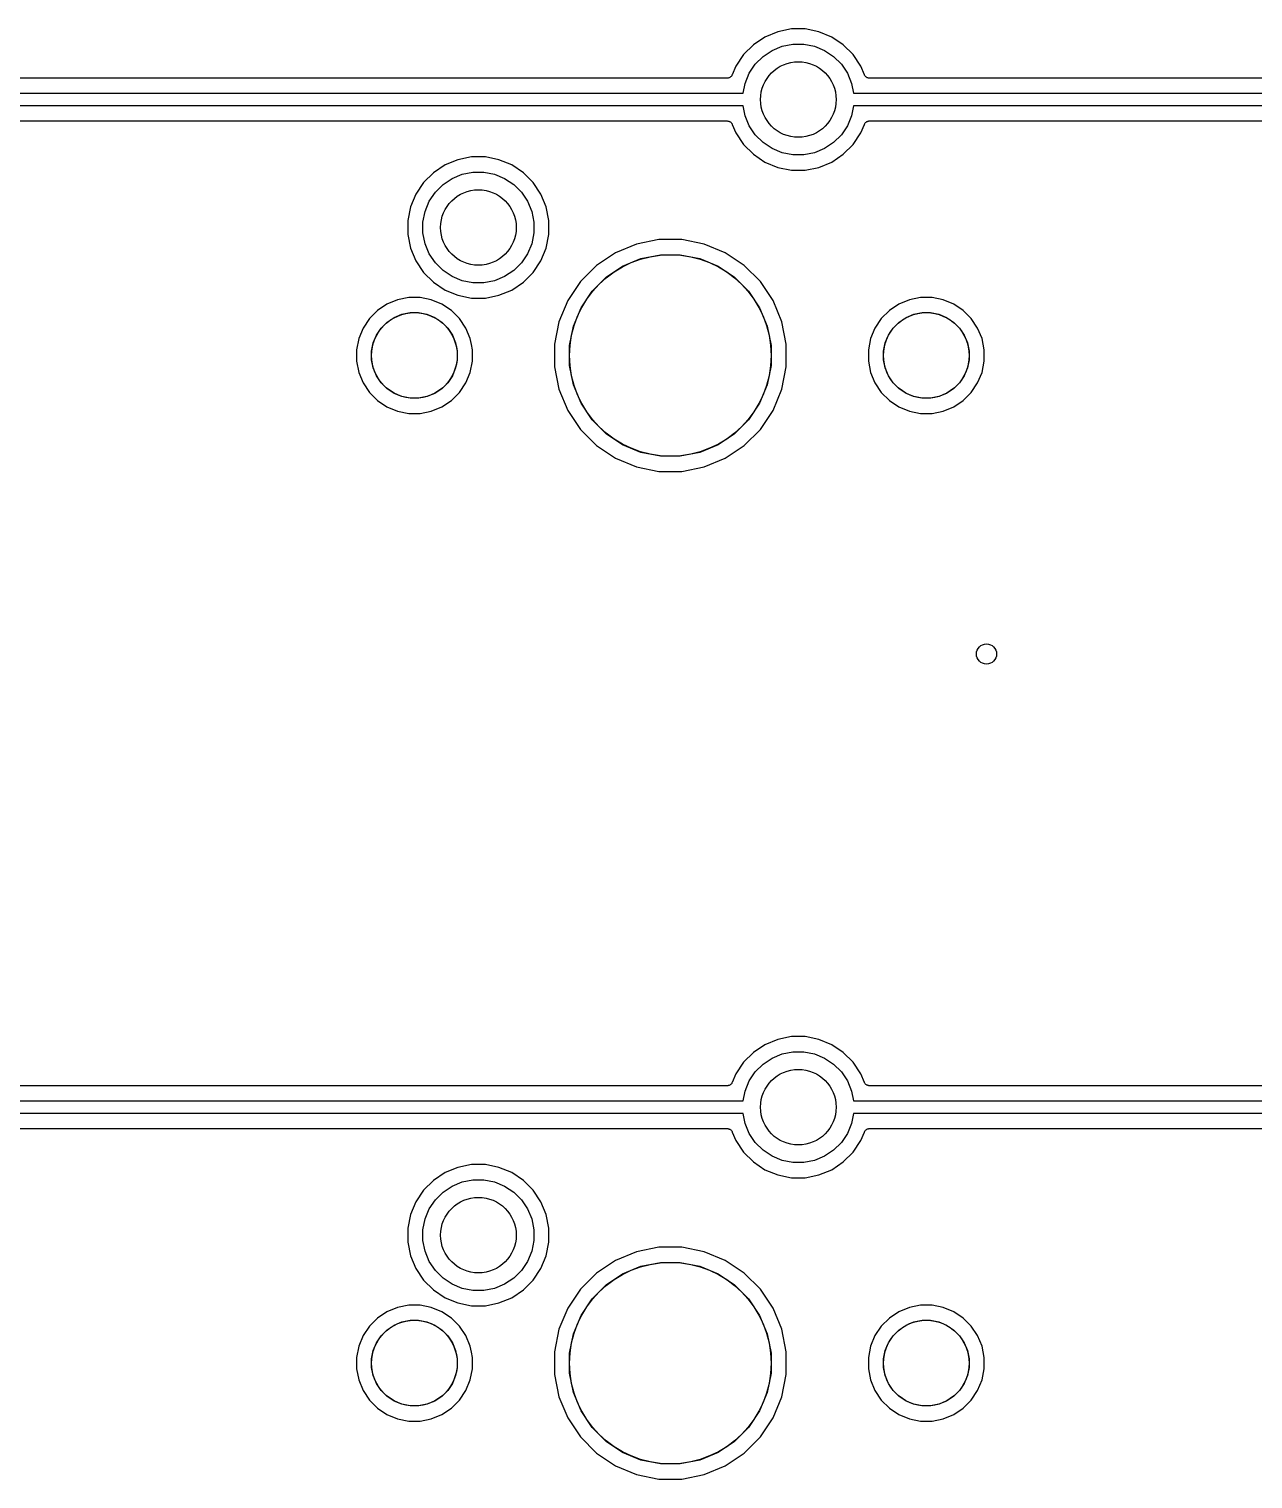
# Model space of a CAD drawing. Extents: x 13 to 148, y -136 to -18.
# Drawn here: x 37.27 to 61.56, y -107.3 to -78.52 of the extents above; entities that cross this region are included whole.
import ezdxf

# ---------------------------------------------------------------- set-up
doc = ezdxf.new("R2010")
doc.units = 0
doc.layers.add('BLACK', color=7, linetype='CONTINUOUS')

msp = doc.modelspace()

# ---------------------------------------------------------------- linework, layer by layer
at = {"layer": 'BLACK', "linetype": 'CONTINUOUS'}
for p, q in [((52.4021, -78.52), (52.1316, -78.5738)), ((52.6779, -78.52), (52.4021, -78.52)), ((52.9484, -78.5738), (52.6779, -78.52)), ((51.6476, -78.8325), (51.4525, -79.0276)), ((51.8768, -78.6793), (51.6476, -78.8325)), ((52.1316, -78.5738), (51.8768, -78.6793)), ((52.2191, -78.8623), (52.4317, -78.82)), ((52.4317, -78.82), (52.6483, -78.82)), ((52.6483, -78.82), (52.8609, -78.8623)), ((53.2031, -78.6793), (52.9484, -78.5738)), ((53.4324, -78.8325), (53.2031, -78.6793)), ((53.6274, -79.0276), (53.4324, -78.8325)), ((51.4525, -79.0276), (51.2993, -79.2569)), ((51.6856, -79.2188), (51.8388, -79.0656)), ((51.8388, -79.0656), (52.019, -78.9452)), ((52.019, -78.9452), (52.2191, -78.8623)), ((52.8609, -78.8623), (53.061, -78.9452)), ((53.061, -78.9452), (53.2412, -79.0656)), ((53.2412, -79.0656), (53.3944, -79.2188)), ((53.7807, -79.2569), (53.6274, -79.0276)), ((51.2282, -79.4285), (51.2233, -79.4375)), ((51.2286, -79.4277), (51.2282, -79.4285)), ((51.2288, -79.4271), (51.2286, -79.4276)), ((51.2286, -79.4276), (51.2286, -79.4276)), ((51.2286, -79.4276), (51.2286, -79.4277)), ((51.2993, -79.2569), (51.2288, -79.4271)), ((51.4823, -79.5991), (51.5652, -79.399)), ((51.5652, -79.399), (51.6856, -79.2188)), ((53.3944, -79.2188), (53.5148, -79.399)), ((53.5148, -79.399), (53.5977, -79.5991)), ((53.8512, -79.4271), (53.7807, -79.2569)), ((53.856, -79.4362), (53.8512, -79.4271)), ((51.1272, -79.495), (33.9528, -79.495)), ((51.1374, -79.494), (51.1272, -79.495)), ((51.1476, -79.4931), (51.1374, -79.494)), ((51.1481, -79.493), (51.1476, -79.4931)), ((51.1486, -79.4929), (51.1481, -79.493)), ((51.1584, -79.4899), (51.1486, -79.4929)), ((51.1682, -79.4871), (51.1584, -79.4899)), ((51.1686, -79.4868), (51.1682, -79.4871)), ((51.1691, -79.4867), (51.1686, -79.4868)), ((51.1782, -79.4819), (51.1691, -79.4867)), ((51.1873, -79.4771), (51.1782, -79.4819)), ((51.1876, -79.4768), (51.1873, -79.4771)), ((51.1881, -79.4766), (51.1876, -79.4768)), ((51.196, -79.4701), (51.1881, -79.4766)), ((51.204, -79.4637), (51.196, -79.4701)), ((51.2043, -79.4634), (51.204, -79.4637)), ((51.2047, -79.4631), (51.2043, -79.4634)), ((51.2112, -79.4552), (51.2047, -79.4631)), ((51.2178, -79.4473), (51.2112, -79.4552)), ((51.2181, -79.4469), (51.2178, -79.4473)), ((51.2184, -79.4465), (51.2181, -79.4469)), ((51.2233, -79.4375), (51.2184, -79.4465)), ((51.4433, -79.795), (51.4823, -79.5991)), ((53.5977, -79.5991), (53.6367, -79.795)), ((53.8608, -79.4452), (53.856, -79.4362)), ((53.8611, -79.4456), (53.8608, -79.4452)), ((53.8613, -79.446), (53.8611, -79.4456)), ((53.8678, -79.454), (53.8613, -79.446)), ((53.8742, -79.462), (53.8678, -79.454)), ((53.8746, -79.4623), (53.8742, -79.462)), ((53.8749, -79.4626), (53.8746, -79.4623)), ((53.8828, -79.4692), (53.8749, -79.4626)), ((53.8907, -79.4758), (53.8828, -79.4692)), ((53.8911, -79.476), (53.8907, -79.4758)), ((53.8915, -79.4763), (53.8911, -79.476)), ((53.9005, -79.4812), (53.8915, -79.4763)), ((53.9095, -79.4861), (53.9005, -79.4812)), ((53.9099, -79.4863), (53.9095, -79.4861)), ((53.9104, -79.4865), (53.9099, -79.4863)), ((53.9201, -79.4895), (53.9104, -79.4865)), ((53.9299, -79.4926), (53.9201, -79.4895)), ((53.9304, -79.4926), (53.9299, -79.4926)), ((53.9309, -79.4928), (53.9304, -79.4926)), ((53.941, -79.4938), (53.9309, -79.4928)), ((53.9513, -79.495), (53.941, -79.4938)), ((53.9522, -79.495), (53.9513, -79.495)), ((53.9523, -79.495), (53.9522, -79.495)), ((53.9522, -79.495), (53.9522, -79.495)), ((53.9528, -79.495), (53.9523, -79.495)), ((71.1272, -79.495), (53.9528, -79.495)), ((33.6367, -79.795), (51.4433, -79.795)), ((53.6367, -79.795), (71.4433, -79.795)), ((51.4433, -80.045), (33.6367, -80.045)), ((51.4823, -80.2409), (51.4433, -80.045)), ((51.5652, -80.441), (51.4823, -80.2409)), ((53.5977, -80.2409), (53.5148, -80.441)), ((53.6367, -80.045), (53.5977, -80.2409)), ((71.4433, -80.045), (53.6367, -80.045)), ((33.9528, -80.345), (51.1272, -80.345)), ((51.1272, -80.345), (51.1277, -80.345)), ((51.1277, -80.345), (51.1278, -80.345)), ((51.1278, -80.345), (51.1278, -80.345)), ((51.1278, -80.345), (51.1287, -80.345)), ((51.1287, -80.345), (51.1389, -80.3462)), ((51.1389, -80.3462), (51.1491, -80.3472)), ((51.1491, -80.3472), (51.1496, -80.3473)), ((51.1496, -80.3473), (51.1501, -80.3474)), ((51.1501, -80.3474), (51.1599, -80.3505)), ((51.1599, -80.3505), (51.1696, -80.3535)), ((51.1696, -80.3535), (51.1701, -80.3537)), ((51.1701, -80.3537), (51.1705, -80.3539)), ((51.1705, -80.3539), (51.1795, -80.3588)), ((51.1795, -80.3588), (51.1885, -80.3637)), ((51.1885, -80.3637), (51.1889, -80.364)), ((51.1889, -80.364), (51.1893, -80.3642)), ((51.1893, -80.3642), (51.1972, -80.3708)), ((51.1972, -80.3708), (51.2051, -80.3774)), ((51.2051, -80.3774), (51.2054, -80.3777)), ((51.2054, -80.3777), (51.2058, -80.378)), ((51.2058, -80.378), (51.2122, -80.386)), ((51.2122, -80.386), (51.2187, -80.394)), ((51.2187, -80.394), (51.2189, -80.3944)), ((51.2189, -80.3944), (51.2192, -80.3948)), ((51.2192, -80.3948), (51.224, -80.4038)), ((51.224, -80.4038), (51.2288, -80.4129)), ((51.2288, -80.4129), (51.2993, -80.5831)), ((51.2993, -80.5831), (51.4525, -80.8124)), ((51.6856, -80.6212), (51.5652, -80.441)), ((53.5148, -80.441), (53.3944, -80.6212)), ((53.6274, -80.8124), (53.7807, -80.5832)), ((53.7807, -80.5832), (53.8512, -80.4129)), ((53.8512, -80.4129), (53.8514, -80.4124)), ((53.8514, -80.4123), (53.8518, -80.4115)), ((53.8514, -80.4124), (53.8514, -80.4123)), ((53.8514, -80.4124), (53.8514, -80.4124)), ((53.8518, -80.4115), (53.8567, -80.4025)), ((53.8567, -80.4025), (53.8616, -80.3935)), ((53.8616, -80.3935), (53.8619, -80.3931)), ((53.8619, -80.3931), (53.8622, -80.3927)), ((53.8622, -80.3927), (53.8687, -80.3849)), ((53.8687, -80.3849), (53.8753, -80.3769)), ((53.8753, -80.3769), (53.8757, -80.3766)), ((53.8757, -80.3766), (53.876, -80.3763)), ((53.876, -80.3763), (53.8839, -80.3699)), ((53.8839, -80.3699), (53.8919, -80.3634)), ((53.8919, -80.3634), (53.8924, -80.3632)), ((53.8924, -80.3632), (53.8927, -80.3629)), ((53.8927, -80.3629), (53.9018, -80.3581)), ((53.9018, -80.3581), (53.9109, -80.3533)), ((53.9109, -80.3533), (53.9113, -80.3532)), ((53.9113, -80.3532), (53.9118, -80.3529)), ((53.9118, -80.3529), (53.9216, -80.3501)), ((53.9216, -80.3501), (53.9314, -80.3471)), ((53.9314, -80.3471), (53.9319, -80.347)), ((53.9319, -80.347), (53.9324, -80.3469)), ((53.9324, -80.3469), (53.9425, -80.346)), ((53.9425, -80.346), (53.9528, -80.345)), ((53.9528, -80.345), (71.1272, -80.345)), ((51.4525, -80.8124), (51.6476, -81.0074)), ((51.8388, -80.7744), (51.6856, -80.6212)), ((52.019, -80.8948), (51.8388, -80.7744)), ((53.2412, -80.7744), (53.061, -80.8948)), ((53.3944, -80.6212), (53.2412, -80.7744)), ((53.4324, -81.0074), (53.6274, -80.8124)), ((45.7816, -81.1138), (45.5268, -81.2193)), ((46.0521, -81.06), (45.7816, -81.1138)), ((46.3279, -81.06), (46.0521, -81.06)), ((46.5984, -81.1138), (46.3279, -81.06)), ((46.8531, -81.2193), (46.5984, -81.1138)), ((51.6476, -81.0074), (51.8768, -81.1607)), ((52.2191, -80.9777), (52.019, -80.8948)), ((52.4317, -81.02), (52.2191, -80.9777)), ((52.6483, -81.02), (52.4317, -81.02)), ((52.8609, -80.9777), (52.6483, -81.02)), ((53.061, -80.8948), (52.8609, -80.9777)), ((53.2031, -81.1607), (53.4324, -81.0074)), ((45.2976, -81.3725), (45.1026, -81.5676)), ((45.5268, -81.2193), (45.2976, -81.3725)), ((45.669, -81.4852), (45.8691, -81.4023)), ((45.8691, -81.4023), (46.0817, -81.36)), ((46.0817, -81.36), (46.2983, -81.36)), ((46.2983, -81.36), (46.5109, -81.4023)), ((46.5109, -81.4023), (46.711, -81.4852)), ((47.0824, -81.3725), (46.8531, -81.2193)), ((47.2774, -81.5676), (47.0824, -81.3725)), ((51.8768, -81.1607), (52.1316, -81.2662)), ((52.1316, -81.2662), (52.4021, -81.32)), ((52.4021, -81.32), (52.6779, -81.32)), ((52.6779, -81.32), (52.9484, -81.2662)), ((52.9484, -81.2662), (53.2031, -81.1607)), ((45.1026, -81.5676), (44.9493, -81.7969)), ((45.3356, -81.7588), (45.4888, -81.6056)), ((45.4888, -81.6056), (45.669, -81.4852)), ((46.711, -81.4852), (46.8912, -81.6056)), ((46.8912, -81.6056), (47.0444, -81.7588)), ((47.4307, -81.7968), (47.2774, -81.5676)), ((44.9493, -81.7969), (44.8438, -82.0516)), ((45.1323, -82.1391), (45.2152, -81.939)), ((45.2152, -81.939), (45.3356, -81.7588)), ((47.0444, -81.7588), (47.1648, -81.939)), ((47.1648, -81.939), (47.2477, -82.1391)), ((47.5362, -82.0516), (47.4307, -81.7968)), ((44.8438, -82.0516), (44.79, -82.3221)), ((45.09, -82.3517), (45.1323, -82.1391)), ((47.2477, -82.1391), (47.29, -82.3517)), ((47.59, -82.3221), (47.5362, -82.0516)), ((44.79, -82.3221), (44.79, -82.5979)), ((44.79, -82.5979), (44.8438, -82.8684)), ((45.09, -82.5683), (45.09, -82.3517)), ((45.1323, -82.7809), (45.09, -82.5683)), ((47.29, -82.5683), (47.2477, -82.7809)), ((47.29, -82.3517), (47.29, -82.5683)), ((47.5362, -82.8684), (47.59, -82.5979)), ((47.59, -82.5979), (47.59, -82.3221)), ((44.8438, -82.8684), (44.9493, -83.1231)), ((45.2152, -82.981), (45.1323, -82.7809)), ((47.2477, -82.7809), (47.1648, -82.981)), ((47.4307, -83.1231), (47.5362, -82.8684)), ((49.3291, -82.7884), (48.9105, -82.9618)), ((49.7735, -82.7), (49.3291, -82.7884)), ((50.2265, -82.7), (49.7735, -82.7)), ((50.6709, -82.7884), (50.2265, -82.7)), ((51.0895, -82.9618), (50.6709, -82.7884)), ((44.9493, -83.1231), (45.1026, -83.3524)), ((45.3356, -83.1612), (45.2152, -82.981)), ((45.4888, -83.3144), (45.3356, -83.1612)), ((47.0444, -83.1612), (46.8912, -83.3144)), ((47.1648, -82.981), (47.0444, -83.1612)), ((47.2774, -83.3524), (47.4307, -83.1231)), ((48.9105, -82.9618), (48.5338, -83.2135)), ((49.0526, -83.2276), (49.4166, -83.0769)), ((49.4166, -83.0769), (49.803, -83)), ((49.803, -83), (50.197, -83)), ((50.197, -83), (50.5834, -83.0769)), ((50.5834, -83.0769), (50.9474, -83.2276)), ((51.4662, -83.2135), (51.0895, -82.9618)), ((45.1026, -83.3524), (45.2976, -83.5474)), ((45.669, -83.4348), (45.4888, -83.3144)), ((45.8691, -83.5177), (45.669, -83.4348)), ((46.711, -83.4348), (46.5109, -83.5177)), ((46.8912, -83.3144), (46.711, -83.4348)), ((47.0824, -83.5474), (47.2774, -83.3524)), ((48.5338, -83.2135), (48.2135, -83.5338)), ((48.4465, -83.7251), (48.7251, -83.4465)), ((48.7251, -83.4465), (49.0526, -83.2276)), ((50.9474, -83.2276), (51.2749, -83.4465)), ((51.2749, -83.4465), (51.5535, -83.7251)), ((51.7865, -83.5338), (51.4662, -83.2135)), ((45.2976, -83.5474), (45.5268, -83.7007)), ((45.5268, -83.7007), (45.7816, -83.8062)), ((46.0817, -83.56), (45.8691, -83.5177)), ((46.2983, -83.56), (46.0817, -83.56)), ((46.5109, -83.5177), (46.2983, -83.56)), ((46.5984, -83.8062), (46.8531, -83.7007)), ((46.8531, -83.7007), (47.0824, -83.5474)), ((48.2135, -83.5338), (47.9618, -83.9105)), ((48.2276, -84.0526), (48.4465, -83.7251)), ((51.5535, -83.7251), (51.7724, -84.0526)), ((52.0382, -83.9105), (51.7865, -83.5338)), ((44.3753, -83.9809), (44.1869, -84.1067)), ((44.5846, -83.8942), (44.3753, -83.9809)), ((44.8067, -83.85), (44.5846, -83.8942)), ((45.0333, -83.85), (44.8067, -83.85)), ((45.2554, -83.8942), (45.0333, -83.85)), ((45.4647, -83.9809), (45.2554, -83.8942)), ((45.6531, -84.1067), (45.4647, -83.9809)), ((45.7816, -83.8062), (46.0521, -83.86)), ((46.0521, -83.86), (46.3279, -83.86)), ((46.3279, -83.86), (46.5984, -83.8062)), ((47.9618, -83.9105), (47.7884, -84.3291)), ((52.2116, -84.3291), (52.0382, -83.9105)), ((54.5353, -83.9809), (54.3469, -84.1067)), ((54.7446, -83.8942), (54.5353, -83.9809)), ((54.9667, -83.85), (54.7446, -83.8942)), ((55.1933, -83.85), (54.9667, -83.85)), ((55.4154, -83.8942), (55.1933, -83.85)), ((55.6247, -83.9809), (55.4154, -83.8942)), ((55.8131, -84.1067), (55.6247, -83.9809)), ((44.0267, -84.2669), (43.9009, -84.4553)), ((44.1869, -84.1067), (44.0267, -84.2669)), ((44.3782, -84.3398), (44.5174, -84.2467)), ((44.5174, -84.2467), (44.6721, -84.1827)), ((44.6721, -84.1827), (44.8363, -84.15)), ((44.8363, -84.15), (45.0037, -84.15)), ((45.0037, -84.15), (45.1679, -84.1827)), ((45.1679, -84.1827), (45.3226, -84.2467)), ((45.3226, -84.2467), (45.4618, -84.3398)), ((45.8133, -84.2669), (45.6531, -84.1067)), ((45.9391, -84.4553), (45.8133, -84.2669)), ((48.0769, -84.4166), (48.2276, -84.0526)), ((51.7724, -84.0526), (51.9231, -84.4166)), ((54.1867, -84.2669), (54.0609, -84.4553)), ((54.3469, -84.1067), (54.1867, -84.2669)), ((54.5382, -84.3398), (54.6774, -84.2467)), ((54.6774, -84.2467), (54.8321, -84.1827)), ((54.8321, -84.1827), (54.9963, -84.15)), ((54.9963, -84.15), (55.1637, -84.15)), ((55.1637, -84.15), (55.3279, -84.1827)), ((55.3279, -84.1827), (55.4826, -84.2467)), ((55.4826, -84.2467), (55.6218, -84.3398)), ((55.9733, -84.2669), (55.8131, -84.1067)), ((56.0991, -84.4553), (55.9733, -84.2669)), ((43.9009, -84.4553), (43.8142, -84.6646)), ((44.1027, -84.7521), (44.1667, -84.5974)), ((44.1667, -84.5974), (44.2598, -84.4582)), ((44.2598, -84.4582), (44.3782, -84.3398)), ((45.4618, -84.3398), (45.5802, -84.4582)), ((45.5802, -84.4582), (45.6733, -84.5974)), ((45.6733, -84.5974), (45.7373, -84.7521)), ((46.0258, -84.6646), (45.9391, -84.4553)), ((47.7884, -84.3291), (47.7, -84.7735)), ((48, -84.803), (48.0769, -84.4166)), ((51.9231, -84.4166), (52, -84.803)), ((52.3, -84.7735), (52.2116, -84.3291)), ((54.0609, -84.4553), (53.9742, -84.6646)), ((54.2627, -84.7521), (54.3267, -84.5974)), ((54.3267, -84.5974), (54.4198, -84.4582)), ((54.4198, -84.4582), (54.5382, -84.3398)), ((55.6218, -84.3398), (55.7402, -84.4582)), ((55.7402, -84.4582), (55.8333, -84.5974)), ((55.8333, -84.5974), (55.8973, -84.7521)), ((56.1858, -84.6646), (56.0991, -84.4553)), ((43.8142, -84.6646), (43.77, -84.8867)), ((43.77, -84.8867), (43.77, -85.1133)), ((44.07, -84.9163), (44.1027, -84.7521)), ((45.7373, -84.7521), (45.77, -84.9163)), ((46.0495, -84.7839), (46.0258, -84.6646)), ((46.0496, -84.7841), (46.0495, -84.7839)), ((46.07, -84.8867), (46.0496, -84.7841)), ((46.07, -85.1133), (46.07, -84.8867)), ((47.7, -84.7735), (47.7, -85.2265)), ((48, -85.197), (48, -84.803)), ((52, -84.803), (52, -85.197)), ((52.3, -85.2265), (52.3, -84.7735)), ((53.9742, -84.6646), (53.93, -84.8867)), ((53.93, -84.8867), (53.93, -85.1133)), ((54.23, -84.9163), (54.2627, -84.7521)), ((55.8973, -84.7521), (55.93, -84.9163)), ((56.23, -84.8867), (56.1858, -84.6646)), ((56.23, -85.1133), (56.23, -84.8867)), ((43.77, -85.1133), (43.8142, -85.3354)), ((44.07, -85.0837), (44.07, -84.9163)), ((44.1027, -85.2479), (44.07, -85.0837)), ((45.77, -85.0837), (45.7373, -85.2479)), ((45.77, -84.9163), (45.77, -85.0837)), ((46.0258, -85.3354), (46.07, -85.1133)), ((53.93, -85.1133), (53.9742, -85.3354)), ((54.23, -85.0837), (54.23, -84.9163)), ((54.2627, -85.2479), (54.23, -85.0837)), ((55.93, -85.0837), (55.8973, -85.2479)), ((55.93, -84.9163), (55.93, -85.0837)), ((56.1858, -85.3354), (56.23, -85.1133)), ((43.8142, -85.3354), (43.9009, -85.5447)), ((44.1667, -85.4026), (44.1027, -85.2479)), ((44.2598, -85.5418), (44.1667, -85.4026)), ((45.6733, -85.4026), (45.5802, -85.5418)), ((45.7373, -85.2479), (45.6733, -85.4026)), ((45.9391, -85.5447), (46.0258, -85.3354)), ((47.7, -85.2265), (47.7884, -85.6709)), ((48.0769, -85.5834), (48, -85.197)), ((52, -85.197), (51.9231, -85.5834)), ((52.2116, -85.6709), (52.3, -85.2265)), ((53.9742, -85.3354), (54.0609, -85.5447)), ((54.3267, -85.4026), (54.2627, -85.2479)), ((54.4198, -85.5418), (54.3267, -85.4026)), ((55.8333, -85.4026), (55.7402, -85.5418)), ((55.8973, -85.2479), (55.8333, -85.4026)), ((56.0991, -85.5447), (56.1858, -85.3354)), ((43.9009, -85.5447), (44.0267, -85.7331)), ((44.0267, -85.7331), (44.1869, -85.8933)), ((44.3782, -85.6602), (44.2598, -85.5418)), ((44.5174, -85.7533), (44.3782, -85.6602)), ((44.6721, -85.8173), (44.5174, -85.7533)), ((45.3226, -85.7533), (45.1679, -85.8173)), ((45.4618, -85.6602), (45.3226, -85.7533)), ((45.5802, -85.5418), (45.4618, -85.6602)), ((45.6531, -85.8933), (45.8133, -85.7331)), ((45.8133, -85.7331), (45.9391, -85.5447)), ((47.7884, -85.6709), (47.9618, -86.0895)), ((48.2276, -85.9474), (48.0769, -85.5834)), ((51.9231, -85.5834), (51.7724, -85.9474)), ((52.0382, -86.0895), (52.2116, -85.6709)), ((54.0609, -85.5447), (54.1867, -85.7331)), ((54.1867, -85.7331), (54.3469, -85.8933)), ((54.5382, -85.6602), (54.4198, -85.5418)), ((54.6774, -85.7533), (54.5382, -85.6602)), ((54.8321, -85.8173), (54.6774, -85.7533)), ((55.4826, -85.7533), (55.3279, -85.8173)), ((55.6218, -85.6602), (55.4826, -85.7533)), ((55.7402, -85.5418), (55.6218, -85.6602)), ((55.8131, -85.8933), (55.9733, -85.7331)), ((55.9733, -85.7331), (56.0991, -85.5447)), ((44.1869, -85.8933), (44.3753, -86.0191)), ((44.3753, -86.0191), (44.5846, -86.1058)), ((44.8363, -85.85), (44.6721, -85.8173)), ((45.0037, -85.85), (44.8363, -85.85)), ((45.1679, -85.8173), (45.0037, -85.85)), ((45.2554, -86.1058), (45.4647, -86.0191)), ((45.4647, -86.0191), (45.6531, -85.8933)), ((48.4465, -86.2749), (48.2276, -85.9474)), ((51.7724, -85.9474), (51.5535, -86.2749)), ((54.3469, -85.8933), (54.5353, -86.0191)), ((54.5353, -86.0191), (54.7446, -86.1058)), ((54.9963, -85.85), (54.8321, -85.8173)), ((55.1637, -85.85), (54.9963, -85.85)), ((55.3279, -85.8173), (55.1637, -85.85)), ((55.4154, -86.1058), (55.6247, -86.0191)), ((55.6247, -86.0191), (55.8131, -85.8933)), ((44.5846, -86.1058), (44.8067, -86.15)), ((44.8067, -86.15), (45.0333, -86.15)), ((45.0333, -86.15), (45.2554, -86.1058)), ((47.9618, -86.0895), (48.2135, -86.4662)), ((48.7251, -86.5535), (48.4465, -86.2749)), ((51.5535, -86.2749), (51.2749, -86.5535)), ((51.7865, -86.4662), (52.0382, -86.0895)), ((54.7446, -86.1058), (54.9667, -86.15)), ((54.9667, -86.15), (55.1933, -86.15)), ((55.1933, -86.15), (55.4154, -86.1058)), ((48.2135, -86.4662), (48.5338, -86.7865)), ((49.0526, -86.7724), (48.7251, -86.5535)), ((51.2749, -86.5535), (50.9474, -86.7724)), ((51.4662, -86.7865), (51.7865, -86.4662)), ((48.5338, -86.7865), (48.9105, -87.0382)), ((49.4166, -86.9231), (49.0526, -86.7724)), ((50.9474, -86.7724), (50.5834, -86.9231)), ((51.0895, -87.0382), (51.4662, -86.7865)), ((48.9105, -87.0382), (49.3291, -87.2116)), ((49.803, -87), (49.4166, -86.9231)), ((50.197, -87), (49.803, -87)), ((50.5834, -86.9231), (50.197, -87)), ((50.6709, -87.2116), (51.0895, -87.0382)), ((49.3291, -87.2116), (49.7735, -87.3)), ((49.7735, -87.3), (50.2265, -87.3)), ((50.2265, -87.3), (50.6709, -87.2116)), ((51.8768, -98.6793), (51.6476, -98.8325)), ((52.1316, -98.5738), (51.8768, -98.6793)), ((52.4021, -98.52), (52.1316, -98.5738)), ((52.6779, -98.52), (52.4021, -98.52)), ((52.9484, -98.5738), (52.6779, -98.52)), ((53.2031, -98.6793), (52.9484, -98.5738)), ((53.4324, -98.8325), (53.2031, -98.6793)), ((51.6476, -98.8325), (51.4525, -99.0276)), ((51.8388, -99.0656), (52.019, -98.9452)), ((52.019, -98.9452), (52.2191, -98.8623)), ((52.2191, -98.8623), (52.4317, -98.82)), ((52.4317, -98.82), (52.6483, -98.82)), ((52.6483, -98.82), (52.8609, -98.8623)), ((52.8609, -98.8623), (53.061, -98.9452)), ((53.061, -98.9452), (53.2412, -99.0656)), ((53.6274, -99.0276), (53.4324, -98.8325)), ((51.2993, -99.2569), (51.2288, -99.4271)), ((51.4525, -99.0276), (51.2993, -99.2569)), ((51.5652, -99.399), (51.6856, -99.2188)), ((51.6856, -99.2188), (51.8388, -99.0656)), ((53.2412, -99.0656), (53.3944, -99.2188)), ((53.3944, -99.2188), (53.5148, -99.399)), ((53.7807, -99.2569), (53.6274, -99.0276)), ((53.8512, -99.4271), (53.7807, -99.2569)), ((51.1272, -99.495), (33.9528, -99.495)), ((51.1374, -99.494), (51.1272, -99.495)), ((51.1476, -99.4931), (51.1374, -99.494)), ((51.1481, -99.493), (51.1476, -99.4931)), ((51.1486, -99.4929), (51.1481, -99.493)), ((51.1584, -99.4899), (51.1486, -99.4929)), ((51.1682, -99.4871), (51.1584, -99.4899)), ((51.1686, -99.4868), (51.1682, -99.4871)), ((51.1691, -99.4867), (51.1686, -99.4868)), ((51.1782, -99.4819), (51.1691, -99.4867)), ((51.1873, -99.4771), (51.1782, -99.4819)), ((51.1876, -99.4768), (51.1873, -99.4771)), ((51.1881, -99.4766), (51.1876, -99.4768)), ((51.196, -99.4701), (51.1881, -99.4766)), ((51.204, -99.4637), (51.196, -99.4701)), ((51.2043, -99.4634), (51.204, -99.4637)), ((51.2047, -99.4631), (51.2043, -99.4634)), ((51.2112, -99.4552), (51.2047, -99.4631)), ((51.2178, -99.4473), (51.2112, -99.4552)), ((51.2181, -99.4469), (51.2178, -99.4473)), ((51.2184, -99.4465), (51.2181, -99.4469)), ((51.2233, -99.4375), (51.2184, -99.4465)), ((51.2282, -99.4285), (51.2233, -99.4375)), ((51.2286, -99.4277), (51.2282, -99.4285)), ((51.2288, -99.4271), (51.2286, -99.4276)), ((51.2286, -99.4276), (51.2286, -99.4276)), ((51.2286, -99.4276), (51.2286, -99.4277)), ((51.4823, -99.5991), (51.5652, -99.399)), ((53.5148, -99.399), (53.5977, -99.5991)), ((53.856, -99.4362), (53.8512, -99.4271)), ((53.8608, -99.4452), (53.856, -99.4362)), ((53.8611, -99.4456), (53.8608, -99.4452)), ((53.8613, -99.446), (53.8611, -99.4456)), ((53.8678, -99.454), (53.8613, -99.446)), ((53.8742, -99.462), (53.8678, -99.454)), ((53.8746, -99.4623), (53.8742, -99.462)), ((53.8749, -99.4626), (53.8746, -99.4623)), ((53.8828, -99.4692), (53.8749, -99.4626)), ((53.8907, -99.4758), (53.8828, -99.4692)), ((53.8911, -99.476), (53.8907, -99.4758)), ((53.8915, -99.4763), (53.8911, -99.476)), ((53.9005, -99.4812), (53.8915, -99.4763)), ((53.9095, -99.4861), (53.9005, -99.4812)), ((53.9099, -99.4863), (53.9095, -99.4861)), ((53.9104, -99.4865), (53.9099, -99.4863)), ((53.9201, -99.4895), (53.9104, -99.4865)), ((53.9299, -99.4926), (53.9201, -99.4895)), ((53.9304, -99.4926), (53.9299, -99.4926)), ((53.9309, -99.4928), (53.9304, -99.4926)), ((53.941, -99.4938), (53.9309, -99.4928)), ((53.9513, -99.495), (53.941, -99.4938)), ((53.9522, -99.495), (53.9513, -99.495)), ((53.9523, -99.495), (53.9522, -99.495)), ((53.9522, -99.495), (53.9522, -99.495)), ((53.9528, -99.495), (53.9523, -99.495)), ((71.1272, -99.495), (53.9528, -99.495)), ((33.6367, -99.795), (51.4433, -99.795)), ((51.4433, -99.795), (51.4823, -99.5991)), ((53.5977, -99.5991), (53.6367, -99.795)), ((53.6367, -99.795), (71.4433, -99.795)), ((51.4433, -100.045), (33.6367, -100.045)), ((51.4823, -100.241), (51.4433, -100.045)), ((53.6367, -100.045), (53.5977, -100.241)), ((71.4433, -100.045), (53.6367, -100.045)), ((33.9528, -100.345), (51.1272, -100.345)), ((51.1272, -100.345), (51.1277, -100.345)), ((51.1277, -100.345), (51.1278, -100.345)), ((51.1278, -100.345), (51.1278, -100.345)), ((51.1278, -100.345), (51.1287, -100.345)), ((51.1287, -100.345), (51.1389, -100.346)), ((51.1389, -100.346), (51.1491, -100.347)), ((51.1491, -100.347), (51.1496, -100.347)), ((51.1496, -100.347), (51.1501, -100.347)), ((51.1501, -100.347), (51.1599, -100.351)), ((51.1599, -100.351), (51.1696, -100.354)), ((51.1696, -100.354), (51.1701, -100.354)), ((51.1701, -100.354), (51.1705, -100.354)), ((51.1705, -100.354), (51.1795, -100.359)), ((51.1795, -100.359), (51.1885, -100.364)), ((51.1885, -100.364), (51.1889, -100.364)), ((51.1889, -100.364), (51.1893, -100.364)), ((51.1893, -100.364), (51.1972, -100.371)), ((51.1972, -100.371), (51.2051, -100.377)), ((51.2051, -100.377), (51.2054, -100.378)), ((51.2054, -100.378), (51.2058, -100.378)), ((51.2058, -100.378), (51.2122, -100.386)), ((51.2122, -100.386), (51.2187, -100.394)), ((51.2187, -100.394), (51.2189, -100.394)), ((51.2189, -100.394), (51.2192, -100.395)), ((51.2192, -100.395), (51.224, -100.404)), ((51.224, -100.404), (51.2288, -100.413)), ((51.2288, -100.413), (51.2993, -100.583)), ((51.5652, -100.441), (51.4823, -100.241)), ((51.6856, -100.621), (51.5652, -100.441)), ((53.5148, -100.441), (53.3944, -100.621)), ((53.5977, -100.241), (53.5148, -100.441)), ((53.7807, -100.583), (53.8512, -100.413)), ((53.8512, -100.413), (53.8514, -100.412)), ((53.8514, -100.412), (53.8518, -100.411)), ((53.8514, -100.412), (53.8514, -100.412)), ((53.8514, -100.412), (53.8514, -100.412)), ((53.8518, -100.411), (53.8567, -100.403)), ((53.8567, -100.403), (53.8616, -100.393)), ((53.8616, -100.393), (53.8619, -100.393)), ((53.8619, -100.393), (53.8622, -100.393)), ((53.8622, -100.393), (53.8687, -100.385)), ((53.8687, -100.385), (53.8753, -100.377)), ((53.8753, -100.377), (53.8757, -100.377)), ((53.8757, -100.377), (53.876, -100.376)), ((53.876, -100.376), (53.8839, -100.37)), ((53.8839, -100.37), (53.8919, -100.363)), ((53.8919, -100.363), (53.8924, -100.363)), ((53.8924, -100.363), (53.8927, -100.363)), ((53.8927, -100.363), (53.9018, -100.358)), ((53.9018, -100.358), (53.9109, -100.353)), ((53.9109, -100.353), (53.9113, -100.353)), ((53.9113, -100.353), (53.9118, -100.353)), ((53.9118, -100.353), (53.9216, -100.35)), ((53.9216, -100.35), (53.9314, -100.347)), ((53.9314, -100.347), (53.9319, -100.347)), ((53.9319, -100.347), (53.9324, -100.347)), ((53.9324, -100.347), (53.9425, -100.346)), ((53.9425, -100.346), (53.9528, -100.345)), ((53.9528, -100.345), (71.1272, -100.345)), ((51.2993, -100.583), (51.4525, -100.812)), ((51.8388, -100.774), (51.6856, -100.621)), ((53.3944, -100.621), (53.2412, -100.774)), ((53.6274, -100.812), (53.7807, -100.583)), ((51.4525, -100.812), (51.6476, -101.007)), ((51.6476, -101.007), (51.8768, -101.161)), ((52.019, -100.895), (51.8388, -100.774)), ((52.2191, -100.978), (52.019, -100.895)), ((52.4317, -101.02), (52.2191, -100.978)), ((52.8609, -100.978), (52.6483, -101.02)), ((53.061, -100.895), (52.8609, -100.978)), ((53.2412, -100.774), (53.061, -100.895)), ((53.2031, -101.161), (53.4324, -101.007)), ((53.4324, -101.007), (53.6274, -100.812)), ((45.5268, -101.219), (45.2976, -101.373)), ((45.7816, -101.114), (45.5268, -101.219)), ((46.0521, -101.06), (45.7816, -101.114)), ((46.3279, -101.06), (46.0521, -101.06)), ((46.5984, -101.114), (46.3279, -101.06)), ((46.8531, -101.219), (46.5984, -101.114)), ((47.0824, -101.373), (46.8531, -101.219)), ((51.8768, -101.161), (52.1316, -101.266)), ((52.1316, -101.266), (52.4021, -101.32)), ((52.6483, -101.02), (52.4317, -101.02)), ((52.6779, -101.32), (52.9484, -101.266)), ((52.9484, -101.266), (53.2031, -101.161)), ((45.1026, -101.568), (44.9493, -101.797)), ((45.2976, -101.373), (45.1026, -101.568)), ((45.4888, -101.606), (45.669, -101.485)), ((45.669, -101.485), (45.8691, -101.402)), ((45.8691, -101.402), (46.0817, -101.36)), ((46.0817, -101.36), (46.2983, -101.36)), ((46.2983, -101.36), (46.5109, -101.402)), ((46.5109, -101.402), (46.711, -101.485)), ((46.711, -101.485), (46.8912, -101.606)), ((47.2774, -101.568), (47.0824, -101.373)), ((47.4307, -101.797), (47.2774, -101.568)), ((52.4021, -101.32), (52.6779, -101.32)), ((44.9493, -101.797), (44.8438, -102.052)), ((45.2152, -101.939), (45.3356, -101.759)), ((45.3356, -101.759), (45.4888, -101.606)), ((46.8912, -101.606), (47.0444, -101.759)), ((47.0444, -101.759), (47.1648, -101.939)), ((47.5362, -102.052), (47.4307, -101.797)), ((44.8438, -102.052), (44.79, -102.322)), ((45.09, -102.352), (45.1323, -102.139)), ((45.1323, -102.139), (45.2152, -101.939)), ((47.1648, -101.939), (47.2477, -102.139)), ((47.2477, -102.139), (47.29, -102.352)), ((47.59, -102.322), (47.5362, -102.052)), ((44.79, -102.322), (44.79, -102.598)), ((45.09, -102.568), (45.09, -102.352)), ((47.29, -102.352), (47.29, -102.568)), ((47.59, -102.598), (47.59, -102.322)), ((44.79, -102.598), (44.8438, -102.868)), ((45.1323, -102.781), (45.09, -102.568)), ((47.29, -102.568), (47.2477, -102.781)), ((47.5362, -102.868), (47.59, -102.598)), ((49.7735, -102.7), (49.3291, -102.788)), ((50.2265, -102.7), (49.7735, -102.7)), ((50.6709, -102.788), (50.2265, -102.7)), ((44.8438, -102.868), (44.9493, -103.123)), ((45.2152, -102.981), (45.1323, -102.781)), ((45.3356, -103.161), (45.2152, -102.981)), ((47.1648, -102.981), (47.0444, -103.161)), ((47.2477, -102.781), (47.1648, -102.981)), ((47.4307, -103.123), (47.5362, -102.868)), ((48.9105, -102.962), (48.5338, -103.213)), ((49.3291, -102.788), (48.9105, -102.962)), ((49.4166, -103.077), (49.803, -103)), ((49.803, -103), (50.197, -103)), ((50.197, -103), (50.5834, -103.077)), ((51.0895, -102.962), (50.6709, -102.788)), ((51.4662, -103.213), (51.0895, -102.962)), ((44.9493, -103.123), (45.1026, -103.352)), ((45.4888, -103.314), (45.3356, -103.161)), ((45.669, -103.435), (45.4888, -103.314)), ((46.8912, -103.314), (46.711, -103.435)), ((47.0444, -103.161), (46.8912, -103.314)), ((47.2774, -103.352), (47.4307, -103.123)), ((48.5338, -103.213), (48.2135, -103.534)), ((48.7251, -103.446), (49.0526, -103.228)), ((49.0526, -103.228), (49.4166, -103.077)), ((50.5834, -103.077), (50.9474, -103.228)), ((50.9474, -103.228), (51.2749, -103.446)), ((51.7865, -103.534), (51.4662, -103.213)), ((45.1026, -103.352), (45.2976, -103.547)), ((45.2976, -103.547), (45.5268, -103.701)), ((45.8691, -103.518), (45.669, -103.435)), ((46.0817, -103.56), (45.8691, -103.518)), ((46.2983, -103.56), (46.0817, -103.56)), ((46.5109, -103.518), (46.2983, -103.56)), ((46.711, -103.435), (46.5109, -103.518)), ((46.8531, -103.701), (47.0824, -103.547)), ((47.0824, -103.547), (47.2774, -103.352)), ((48.2135, -103.534), (47.9618, -103.911)), ((48.4465, -103.725), (48.7251, -103.446)), ((51.2749, -103.446), (51.5535, -103.725)), ((52.0382, -103.911), (51.7865, -103.534)), ((44.5846, -103.894), (44.3753, -103.981)), ((44.8067, -103.85), (44.5846, -103.894)), ((45.0333, -103.85), (44.8067, -103.85)), ((45.2554, -103.894), (45.0333, -103.85)), ((45.4647, -103.981), (45.2554, -103.894)), ((45.5268, -103.701), (45.7816, -103.806)), ((45.7816, -103.806), (46.0521, -103.86)), ((46.0521, -103.86), (46.3279, -103.86)), ((46.3279, -103.86), (46.5984, -103.806)), ((46.5984, -103.806), (46.8531, -103.701)), ((48.2276, -104.053), (48.4465, -103.725)), ((51.5535, -103.725), (51.7724, -104.053)), ((54.7446, -103.894), (54.5353, -103.981)), ((54.9667, -103.85), (54.7446, -103.894)), ((55.1933, -103.85), (54.9667, -103.85)), ((55.4154, -103.894), (55.1933, -103.85)), ((55.6247, -103.981), (55.4154, -103.894)), ((44.1869, -104.107), (44.0267, -104.267)), ((44.3753, -103.981), (44.1869, -104.107)), ((44.5174, -104.247), (44.6721, -104.183)), ((44.6721, -104.183), (44.8363, -104.15)), ((44.8363, -104.15), (45.0037, -104.15)), ((45.0037, -104.15), (45.1679, -104.183)), ((45.1679, -104.183), (45.3226, -104.247)), ((45.6531, -104.107), (45.4647, -103.981)), ((45.8133, -104.267), (45.6531, -104.107)), ((47.9618, -103.911), (47.7884, -104.329)), ((48.0769, -104.417), (48.2276, -104.053)), ((51.7724, -104.053), (51.9231, -104.417)), ((52.2116, -104.329), (52.0382, -103.911)), ((54.3469, -104.107), (54.1867, -104.267)), ((54.5353, -103.981), (54.3469, -104.107)), ((54.6774, -104.247), (54.8321, -104.183)), ((54.8321, -104.183), (54.9963, -104.15)), ((54.9963, -104.15), (55.1637, -104.15)), ((55.1637, -104.15), (55.3279, -104.183)), ((55.3279, -104.183), (55.4826, -104.247)), ((55.8131, -104.107), (55.6247, -103.981)), ((55.9733, -104.267), (55.8131, -104.107)), ((43.9009, -104.455), (43.8142, -104.665)), ((44.0267, -104.267), (43.9009, -104.455)), ((44.1667, -104.597), (44.2598, -104.458)), ((44.2598, -104.458), (44.3782, -104.34)), ((44.3782, -104.34), (44.5174, -104.247)), ((45.3226, -104.247), (45.4618, -104.34)), ((45.4618, -104.34), (45.5802, -104.458)), ((45.5802, -104.458), (45.6733, -104.597)), ((45.9391, -104.455), (45.8133, -104.267)), ((46.0258, -104.665), (45.9391, -104.455)), ((47.7884, -104.329), (47.7, -104.773)), ((48, -104.803), (48.0769, -104.417)), ((51.9231, -104.417), (52, -104.803)), ((52.3, -104.773), (52.2116, -104.329)), ((54.0609, -104.455), (53.9742, -104.665)), ((54.1867, -104.267), (54.0609, -104.455)), ((54.3267, -104.597), (54.4198, -104.458)), ((54.4198, -104.458), (54.5382, -104.34)), ((54.5382, -104.34), (54.6774, -104.247)), ((55.4826, -104.247), (55.6218, -104.34)), ((55.6218, -104.34), (55.7402, -104.458)), ((55.7402, -104.458), (55.8333, -104.597)), ((56.0991, -104.455), (55.9733, -104.267)), ((56.1858, -104.665), (56.0991, -104.455)), ((43.8142, -104.665), (43.77, -104.887)), ((44.07, -104.916), (44.1027, -104.752)), ((44.1027, -104.752), (44.1667, -104.597)), ((45.6733, -104.597), (45.7373, -104.752)), ((45.7373, -104.752), (45.77, -104.916)), ((46.0495, -104.784), (46.0258, -104.665)), ((53.9742, -104.665), (53.93, -104.887)), ((54.23, -104.916), (54.2627, -104.752)), ((54.2627, -104.752), (54.3267, -104.597)), ((55.8333, -104.597), (55.8973, -104.752)), ((55.8973, -104.752), (55.93, -104.916)), ((56.23, -104.887), (56.1858, -104.665)), ((43.77, -104.887), (43.77, -105.113)), ((44.07, -105.084), (44.07, -104.916)), ((45.77, -104.916), (45.77, -105.084)), ((46.0496, -104.784), (46.0495, -104.784)), ((46.07, -104.887), (46.0496, -104.784)), ((46.07, -105.113), (46.07, -104.887)), ((47.7, -104.773), (47.7, -105.227)), ((48, -105.197), (48, -104.803)), ((52, -104.803), (52, -105.197)), ((52.3, -105.227), (52.3, -104.773)), ((53.93, -104.887), (53.93, -105.113)), ((54.23, -105.084), (54.23, -104.916)), ((55.93, -104.916), (55.93, -105.084)), ((56.23, -105.113), (56.23, -104.887)), ((43.77, -105.113), (43.8142, -105.335)), ((44.1027, -105.248), (44.07, -105.084)), ((44.1667, -105.403), (44.1027, -105.248)), ((45.7373, -105.248), (45.6733, -105.403)), ((45.77, -105.084), (45.7373, -105.248)), ((46.0258, -105.335), (46.07, -105.113)), ((47.7, -105.227), (47.7884, -105.671)), ((48.0769, -105.583), (48, -105.197)), ((52, -105.197), (51.9231, -105.583)), ((52.2116, -105.671), (52.3, -105.227)), ((53.93, -105.113), (53.9742, -105.335)), ((54.2627, -105.248), (54.23, -105.084)), ((54.3267, -105.403), (54.2627, -105.248)), ((55.8973, -105.248), (55.8333, -105.403)), ((55.93, -105.084), (55.8973, -105.248)), ((56.1858, -105.335), (56.23, -105.113)), ((43.8142, -105.335), (43.9009, -105.545)), ((43.9009, -105.545), (44.0267, -105.733)), ((44.2598, -105.542), (44.1667, -105.403)), ((44.3782, -105.66), (44.2598, -105.542)), ((45.5802, -105.542), (45.4618, -105.66)), ((45.6733, -105.403), (45.5802, -105.542)), ((45.8133, -105.733), (45.9391, -105.545)), ((45.9391, -105.545), (46.0258, -105.335)), ((48.2276, -105.947), (48.0769, -105.583)), ((51.9231, -105.583), (51.7724, -105.947)), ((53.9742, -105.335), (54.0609, -105.545)), ((54.0609, -105.545), (54.1867, -105.733)), ((54.4198, -105.542), (54.3267, -105.403)), ((54.5382, -105.66), (54.4198, -105.542)), ((55.7402, -105.542), (55.6218, -105.66)), ((55.8333, -105.403), (55.7402, -105.542)), ((55.9733, -105.733), (56.0991, -105.545)), ((56.0991, -105.545), (56.1858, -105.335)), ((44.0267, -105.733), (44.1869, -105.893)), ((44.1869, -105.893), (44.3753, -106.019)), ((44.5174, -105.753), (44.3782, -105.66)), ((44.6721, -105.817), (44.5174, -105.753)), ((44.8363, -105.85), (44.6721, -105.817)), ((45.0037, -105.85), (44.8363, -105.85)), ((45.1679, -105.817), (45.0037, -105.85)), ((45.3226, -105.753), (45.1679, -105.817)), ((45.4618, -105.66), (45.3226, -105.753)), ((45.4647, -106.019), (45.6531, -105.893)), ((45.6531, -105.893), (45.8133, -105.733)), ((47.7884, -105.671), (47.9618, -106.089)), ((52.0382, -106.089), (52.2116, -105.671)), ((54.1867, -105.733), (54.3469, -105.893)), ((54.3469, -105.893), (54.5353, -106.019)), ((54.6774, -105.753), (54.5382, -105.66)), ((54.8321, -105.817), (54.6774, -105.753)), ((54.9963, -105.85), (54.8321, -105.817)), ((55.1637, -105.85), (54.9963, -105.85)), ((55.3279, -105.817), (55.1637, -105.85)), ((55.4826, -105.753), (55.3279, -105.817)), ((55.6218, -105.66), (55.4826, -105.753)), ((55.6247, -106.019), (55.8131, -105.893)), ((55.8131, -105.893), (55.9733, -105.733)), ((44.3753, -106.019), (44.5846, -106.106)), ((44.5846, -106.106), (44.8067, -106.15)), ((44.8067, -106.15), (45.0333, -106.15)), ((45.0333, -106.15), (45.2554, -106.106)), ((45.2554, -106.106), (45.4647, -106.019)), ((47.9618, -106.089), (48.2135, -106.466)), ((48.4465, -106.275), (48.2276, -105.947)), ((51.7724, -105.947), (51.5535, -106.275)), ((51.7865, -106.466), (52.0382, -106.089)), ((54.5353, -106.019), (54.7446, -106.106)), ((54.7446, -106.106), (54.9667, -106.15)), ((54.9667, -106.15), (55.1933, -106.15)), ((55.1933, -106.15), (55.4154, -106.106)), ((55.4154, -106.106), (55.6247, -106.019)), ((48.2135, -106.466), (48.5338, -106.787)), ((48.7251, -106.554), (48.4465, -106.275)), ((51.5535, -106.275), (51.2749, -106.554)), ((51.4662, -106.787), (51.7865, -106.466)), ((49.0526, -106.772), (48.7251, -106.554)), ((49.4166, -106.923), (49.0526, -106.772)), ((50.9474, -106.772), (50.5834, -106.923)), ((51.2749, -106.554), (50.9474, -106.772)), ((48.5338, -106.787), (48.9105, -107.038)), ((48.9105, -107.038), (49.3291, -107.212)), ((49.803, -107), (49.4166, -106.923)), ((50.197, -107), (49.803, -107)), ((50.5834, -106.923), (50.197, -107)), ((50.6709, -107.212), (51.0895, -107.038)), ((51.0895, -107.038), (51.4662, -106.787)), ((49.3291, -107.212), (49.7735, -107.3)), ((49.7735, -107.3), (50.2265, -107.3)), ((50.2265, -107.3), (50.6709, -107.212))]:
    msp.add_line(p, q, dxfattribs=at)
at = {"layer": 'BLACK'}
for centre, radius in [((52.54, -79.92), 0.75), ((52.54, -79.92), 0.75), ((46.19, -82.46), 0.75), ((46.19, -82.46), 0.75), ((50, -85), 2), ((50, -85), 2), ((44.92, -85), 0.85), ((44.92, -85), 0.85), ((55.08, -85), 0.85), ((55.08, -85), 0.85), ((56.275, -90.925), 0.2), ((52.54, -99.92), 0.75), ((52.54, -99.92), 0.75), ((46.19, -102.46), 0.75), ((46.19, -102.46), 0.75), ((50, -105), 2), ((50, -105), 2), ((44.92, -105), 0.85), ((44.92, -105), 0.85), ((55.08, -105), 0.85), ((55.08, -105), 0.85)]:
    msp.add_circle(centre, radius, dxfattribs=at)

doc.saveas('drawing.dxf')
